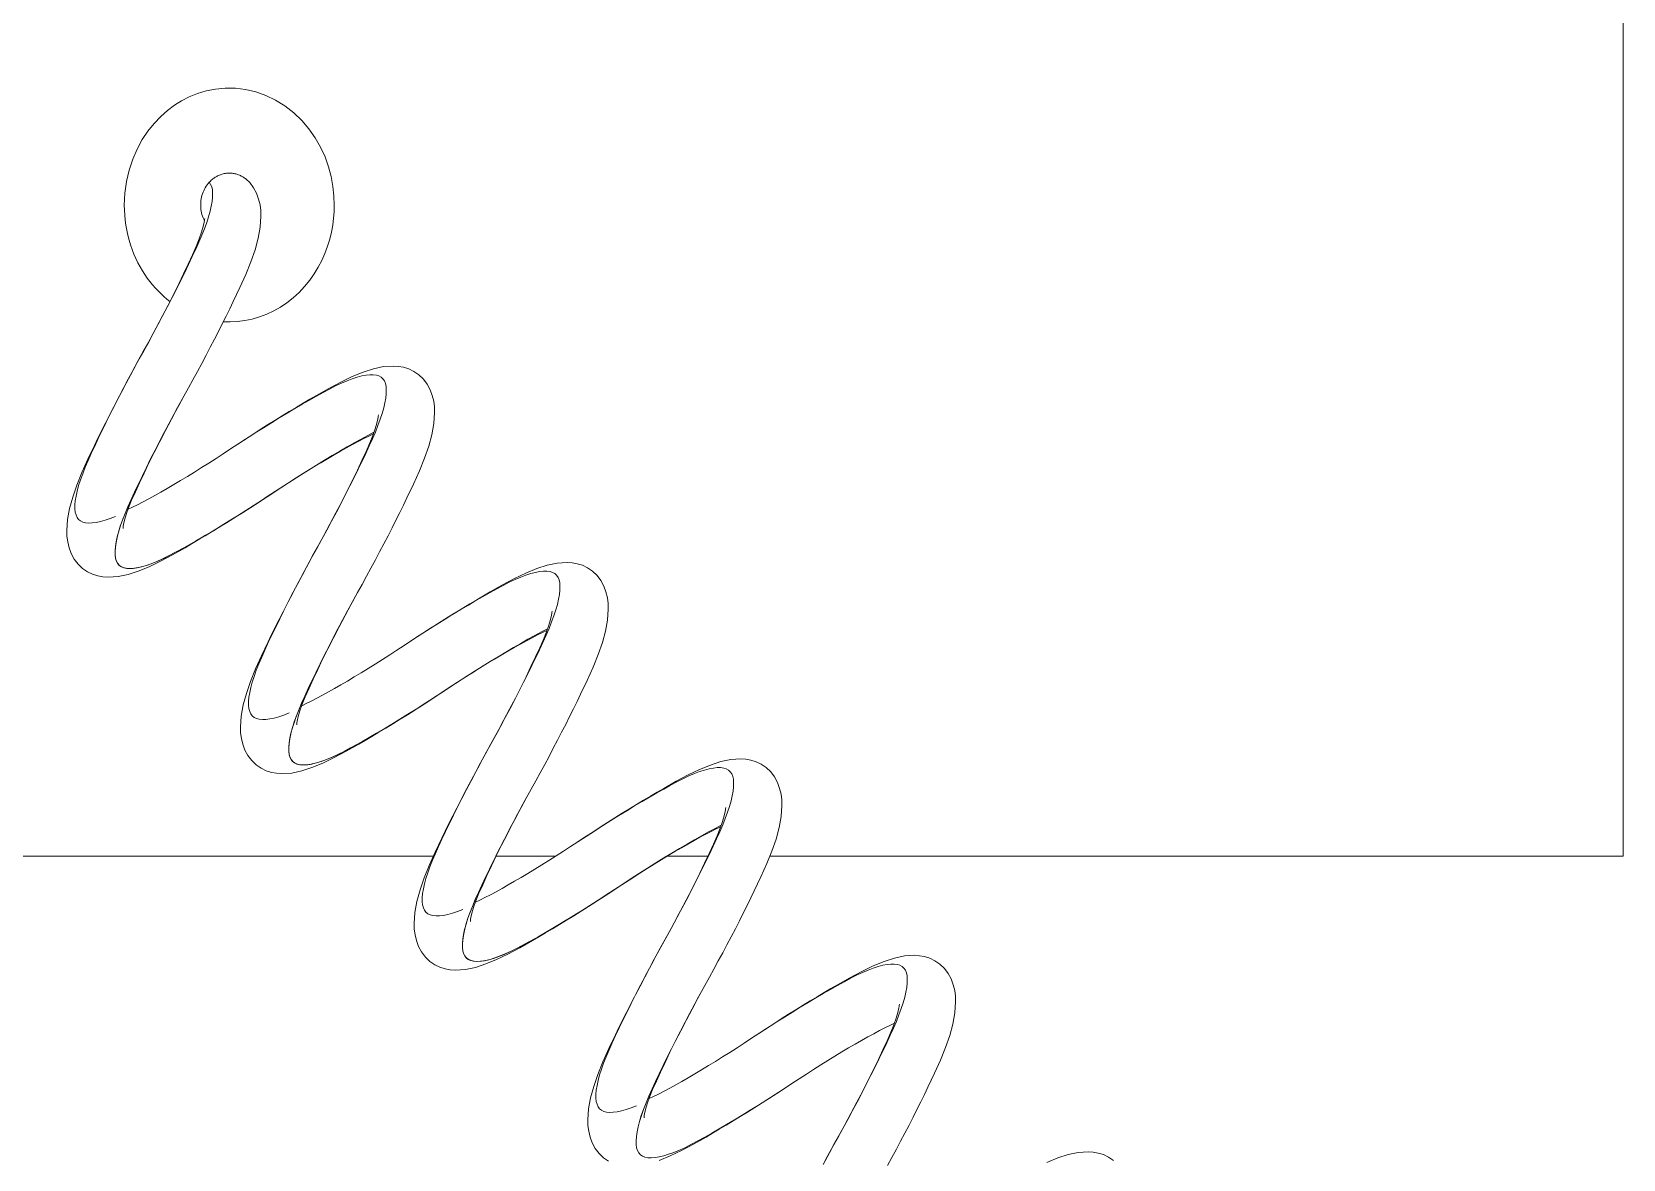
# Model space of a CAD drawing. Extents: x -345393 to -54719, y 203828 to 476815.
# Drawn here: x -321404.2 to -321320.8, y 229998.8 to 230057.8 of the extents above; entities that cross this region are included whole.
import ezdxf

# ---------------------------------------------------------------- set-up
doc = ezdxf.new("R2010")
doc.units = 0
doc.header["$LTSCALE"] = 1000
doc.header["$MEASUREMENT"] = 0
doc.layers.get('0').update_dxf_attribs({"color": 252, "linetype": 'CONTINUOUS'})
doc.layers.add('暖通-水-设备', color=3, linetype='CONTINUOUS', lineweight=20)

# ---------------------------------------------------------------- blocks, each defined once
blk = doc.blocks.new('A$C759C1080')
at = {"color": 95}
for p, q in [((1404.139, -597.069), (1404.139, -510.705)), ((1290.554, -597.069), (1341.822, -597.069)), ((1345.109, -597.069), (1348.23, -597.069)), ((1354.06, -597.069), (1356.203, -597.069)), ((1359.447, -597.069), (1404.139, -597.069))]:
    blk.add_line(p, q, dxfattribs=at)
at = {"color": 95, "flags": 128}
for points in [[(1325.639, -566.43), (1325.668, -565.87), (1325.752, -565.32), (1325.891, -564.787), (1326.079, -564.276), (1326.306, -563.805), (1326.579, -563.355), (1326.875, -562.956), (1327.205, -562.588), (1327.546, -562.267), (1327.904, -561.983), (1328.268, -561.739), (1328.642, -561.53), (1329.044, -561.345), (1329.48, -561.187), (1329.935, -561.064), (1330.42, -560.977), (1330.928, -560.935), (1331.46, -560.939), (1331.991, -560.996), (1332.521, -561.106), (1333.046, -561.272), (1333.562, -561.493), (1334.053, -561.768), (1334.512, -562.088), (1334.931, -562.447), (1335.306, -562.841), (1335.64, -563.27), (1335.919, -563.71), (1336.152, -564.167), (1336.337, -564.633), (1336.474, -565.092), (1336.569, -565.554), (1336.621, -565.991), (1336.639, -566.43)], [(1325.178, -581.085), (1324.898, -581.184), (1324.636, -581.263), (1324.392, -581.324), (1324.166, -581.367), (1323.96, -581.39), (1323.774, -581.394), (1323.61, -581.379), (1323.466, -581.345), (1323.345, -581.292), (1323.246, -581.22), (1323.168, -581.127), (1323.111, -581.013), (1323.072, -580.876), (1323.053, -580.718), (1323.053, -580.54), (1323.073, -580.341), (1323.112, -580.123), (1323.171, -579.886), (1323.248, -579.631), (1323.344, -579.359), (1323.459, -579.07), (1323.592, -578.767), (1323.743, -578.449), (1323.909, -578.117), (1324.088, -577.77), (1324.277, -577.408), (1324.478, -577.034), (1324.688, -576.649), (1324.907, -576.254), (1325.135, -575.85), (1325.371, -575.438), (1325.613, -575.021), (1325.862, -574.599), (1326.116, -574.174), (1326.374, -573.748), (1326.636, -573.321), (1326.898, -572.894), (1327.157, -572.468), (1327.412, -572.042), (1327.661, -571.62), (1327.905, -571.201), (1328.142, -570.789), (1328.371, -570.384), (1328.592, -569.987), (1328.804, -569.599), (1329.006, -569.223), (1329.198, -568.86), (1329.378, -568.51), (1329.546, -568.175), (1329.7, -567.855), (1329.837, -567.549), (1329.955, -567.258), (1330.054, -566.983), (1330.135, -566.725), (1330.197, -566.484), (1330.239, -566.263), (1330.263, -566.061), (1330.266, -565.878), (1330.251, -565.717), (1330.215, -565.576), (1330.161, -565.458), (1330.087, -565.361)], [(1332.208, -565.378), (1332.407, -565.616), (1332.563, -565.877), (1332.674, -566.148), (1332.747, -566.421), (1332.786, -566.692), (1332.797, -566.956), (1332.756, -567.475), (1332.649, -567.996), (1332.486, -568.536), (1332.271, -569.1), (1332.005, -569.692), (1331.694, -570.317), (1331.347, -570.974), (1331.163, -571.314), (1330.971, -571.662), (1330.773, -572.016), (1330.568, -572.377), (1330.358, -572.745), (1330.142, -573.119), (1329.921, -573.498), (1329.695, -573.881), (1329.465, -574.267), (1329.233, -574.653), (1328.998, -575.038), (1328.763, -575.422)], [(1330.087, -565.361), (1330.03, -565.42), (1329.977, -565.482), (1329.927, -565.547), (1329.88, -565.615), (1329.838, -565.685), (1329.799, -565.757), (1329.764, -565.832), (1329.733, -565.908), (1329.707, -565.985), (1329.684, -566.064), (1329.667, -566.144), (1329.653, -566.225), (1329.644, -566.307), (1329.64, -566.388), (1329.64, -566.47), (1329.644, -566.552), (1329.653, -566.634), (1329.666, -566.715), (1329.684, -566.795), (1329.706, -566.874), (1329.732, -566.951), (1329.763, -567.028), (1329.798, -567.102), (1329.836, -567.174)], [(1331.139, -564.93), (1331.096, -564.93), (1331.059, -564.931), (1331.024, -564.933), (1330.985, -564.937), (1330.936, -564.943), (1330.874, -564.954), (1330.81, -564.967), (1330.758, -564.98), (1330.715, -564.992), (1330.673, -565.005), (1330.627, -565.021), (1330.577, -565.04), (1330.528, -565.06), (1330.484, -565.081), (1330.443, -565.102), (1330.404, -565.123), (1330.363, -565.147), (1330.322, -565.172), (1330.282, -565.199), (1330.239, -565.23), (1330.192, -565.267), (1330.147, -565.305), (1330.112, -565.337), (1330.087, -565.361)], [(1332.208, -565.378), (1332.173, -565.344), (1332.136, -565.31), (1332.099, -565.278), (1332.06, -565.247), (1332.02, -565.217), (1331.98, -565.188), (1331.938, -565.161), (1331.896, -565.135), (1331.853, -565.111), (1331.809, -565.088), (1331.764, -565.067), (1331.719, -565.047), (1331.673, -565.029), (1331.626, -565.012), (1331.579, -564.996), (1331.531, -564.983), (1331.483, -564.971), (1331.435, -564.96), (1331.386, -564.951), (1331.337, -564.944), (1331.288, -564.938), (1331.238, -564.934), (1331.189, -564.931), (1331.139, -564.93)], [(1328.032, -570.969), (1327.873, -570.855), (1327.718, -570.737), (1327.57, -570.616), (1327.423, -570.485), (1327.271, -570.34), (1327.123, -570.189), (1326.981, -570.032), (1326.844, -569.869), (1326.713, -569.7), (1326.588, -569.523), (1326.469, -569.34), (1326.356, -569.148), (1326.248, -568.948), (1326.147, -568.739), (1326.052, -568.522), (1325.967, -568.302), (1325.891, -568.078), (1325.825, -567.85), (1325.769, -567.619), (1325.723, -567.386), (1325.686, -567.15), (1325.66, -566.912), (1325.644, -566.672), (1325.639, -566.43)], [(1336.639, -566.43), (1336.63, -566.746), (1336.604, -567.056), (1336.558, -567.373), (1336.489, -567.708), (1336.4, -568.035), (1336.288, -568.365), (1336.148, -568.704), (1335.985, -569.035), (1335.799, -569.356), (1335.587, -569.667), (1335.35, -569.97), (1335.085, -570.262), (1334.795, -570.539), (1334.487, -570.793), (1334.16, -571.025), (1333.818, -571.233), (1333.463, -571.415), (1333.098, -571.57), (1332.72, -571.698), (1332.337, -571.798), (1331.957, -571.869), (1331.573, -571.913), (1331.192, -571.93), (1330.826, -571.922)], [(1326.659, -573.283), (1326.989, -572.744), (1327.312, -572.205), (1327.627, -571.672), (1327.929, -571.149), (1328.217, -570.64), (1328.49, -570.144), (1328.748, -569.666), (1328.986, -569.21), (1329.203, -568.781), (1329.398, -568.382), (1329.558, -568.028), (1329.682, -567.714), (1329.77, -567.448), (1329.824, -567.241), (1329.838, -567.163), (1329.846, -567.106), (1329.849, -567.07), (1329.849, -567.057)], [(1333.311, -580.042), (1332.924, -580.272), (1332.535, -580.5), (1332.146, -580.726), (1331.758, -580.949), (1331.373, -581.168), (1330.991, -581.382), (1330.615, -581.592), (1330.242, -581.796), (1329.875, -581.996), (1329.514, -582.189), (1329.162, -582.375), (1328.819, -582.554), (1328.162, -582.887), (1327.535, -583.187), (1326.939, -583.445), (1326.374, -583.653), (1325.835, -583.812), (1325.31, -583.913), (1324.787, -583.942), (1324.523, -583.925), (1324.252, -583.882), (1323.979, -583.805), (1323.709, -583.69), (1323.451, -583.531), (1323.215, -583.328), (1323.016, -583.09), (1322.86, -582.828), (1322.748, -582.556), (1322.675, -582.283), (1322.637, -582.013), (1322.625, -581.748), (1322.666, -581.229), (1322.773, -580.708), (1322.937, -580.171), (1323.155, -579.607), (1323.422, -579.014), (1323.731, -578.391), (1324.075, -577.738), (1324.258, -577.398), (1324.45, -577.048), (1324.65, -576.69), (1324.856, -576.324), (1325.068, -575.953), (1325.285, -575.577), (1325.506, -575.198), (1325.73, -574.818), (1325.959, -574.435), (1326.19, -574.051), (1326.424, -573.666), (1326.659, -573.283)], [(1331.207, -577.904), (1331.594, -577.675), (1331.982, -577.447), (1332.371, -577.221), (1332.759, -576.998), (1333.145, -576.779), (1333.526, -576.564), (1333.903, -576.355), (1334.275, -576.15), (1334.643, -575.951), (1335.003, -575.758), (1335.356, -575.572), (1335.698, -575.393), (1336.356, -575.059), (1336.982, -574.759), (1337.578, -574.502), (1338.144, -574.294), (1338.683, -574.134), (1339.208, -574.034), (1339.731, -574.005), (1339.995, -574.021), (1340.266, -574.064), (1340.539, -574.141), (1340.808, -574.256), (1341.066, -574.416), (1341.302, -574.619), (1341.501, -574.857), (1341.657, -575.118), (1341.77, -575.39), (1341.842, -575.663), (1341.881, -575.933), (1341.892, -576.198), (1341.852, -576.717), (1341.745, -577.238), (1341.581, -577.775), (1341.363, -578.339), (1341.096, -578.933), (1340.787, -579.556), (1340.443, -580.208), (1340.259, -580.548), (1340.067, -580.898), (1339.868, -581.257), (1339.662, -581.622), (1339.45, -581.994), (1339.233, -582.369), (1339.012, -582.748), (1338.787, -583.129), (1338.559, -583.512), (1338.328, -583.896), (1338.094, -584.28), (1337.859, -584.663)], [(1334.273, -590.327), (1333.994, -590.425), (1333.732, -590.505), (1333.488, -590.566), (1333.263, -590.608), (1333.057, -590.632), (1332.871, -590.636), (1332.706, -590.621), (1332.562, -590.587), (1332.441, -590.534), (1332.342, -590.462), (1332.265, -590.37), (1332.206, -590.256), (1332.168, -590.119), (1332.148, -589.962), (1332.149, -589.783), (1332.168, -589.585), (1332.207, -589.367), (1332.265, -589.131), (1332.342, -588.876), (1332.438, -588.605), (1332.552, -588.317), (1332.685, -588.015), (1332.835, -587.697), (1333.001, -587.366), (1333.179, -587.019), (1333.368, -586.659), (1333.568, -586.286), (1333.778, -585.901), (1333.997, -585.506), (1334.224, -585.103), (1334.459, -584.692), (1334.701, -584.276), (1334.949, -583.854), (1335.203, -583.43), (1335.461, -583.003), (1335.722, -582.577), (1335.984, -582.151), (1336.243, -581.725), (1336.497, -581.3), (1336.747, -580.877), (1336.991, -580.459), (1337.228, -580.047), (1337.457, -579.642), (1337.678, -579.245), (1337.89, -578.858), (1338.093, -578.481), (1338.285, -578.117), (1338.465, -577.767), (1338.634, -577.432), (1338.789, -577.111), (1338.926, -576.805), (1339.044, -576.513), (1339.145, -576.238), (1339.227, -575.979), (1339.289, -575.738), (1339.333, -575.516), (1339.357, -575.313), (1339.362, -575.13), (1339.347, -574.967), (1339.313, -574.825), (1339.26, -574.706), (1339.187, -574.608), (1339.094, -574.532), (1338.978, -574.474), (1338.84, -574.436), (1338.68, -574.416), (1338.499, -574.416), (1338.298, -574.434), (1338.077, -574.472), (1337.838, -574.529), (1337.58, -574.604), (1337.305, -574.698), (1337.013, -574.809), (1336.706, -574.939), (1336.385, -575.087), (1336.049, -575.249), (1335.698, -575.423), (1335.333, -575.607), (1334.955, -575.802), (1334.566, -576.007), (1334.166, -576.221), (1333.758, -576.443), (1333.343, -576.672), (1332.922, -576.908), (1332.496, -577.151), (1332.067, -577.398), (1331.637, -577.649), (1331.207, -577.904)], [(1328.763, -575.422), (1328.497, -575.855), (1328.235, -576.289), (1327.976, -576.721), (1327.723, -577.15), (1327.477, -577.574), (1327.237, -577.992), (1327.006, -578.402), (1326.783, -578.804), (1326.57, -579.195), (1326.367, -579.574), (1326.175, -579.94), (1325.995, -580.291), (1325.828, -580.627), (1325.677, -580.948), (1325.544, -581.255), (1325.431, -581.545), (1325.336, -581.818), (1325.262, -582.074), (1325.206, -582.311), (1325.171, -582.528), (1325.156, -582.725), (1325.161, -582.901), (1325.185, -583.056), (1325.23, -583.188), (1325.295, -583.297), (1325.381, -583.384), (1325.489, -583.451), (1325.621, -583.498), (1325.775, -583.525), (1325.951, -583.533), (1326.148, -583.521), (1326.366, -583.489), (1326.604, -583.437), (1326.86, -583.367), (1327.135, -583.277), (1327.427, -583.168), (1327.736, -583.04), (1328.059, -582.894), (1328.398, -582.732), (1328.752, -582.558), (1329.121, -582.372), (1329.503, -582.175), (1329.898, -581.968), (1330.303, -581.752), (1330.717, -581.527), (1331.138, -581.294), (1331.567, -581.055), (1331.999, -580.809), (1332.436, -580.557), (1332.873, -580.302), (1333.311, -580.042)], [(1338.714, -577.121), (1338.386, -577.274), (1338.043, -577.441), (1337.684, -577.62), (1337.312, -577.81), (1336.926, -578.01), (1336.529, -578.22), (1336.123, -578.439), (1335.708, -578.666), (1335.286, -578.901), (1334.859, -579.142), (1334.427, -579.388), (1333.994, -579.639), (1333.56, -579.894), (1333.127, -580.151), (1332.694, -580.407), (1332.26, -580.659), (1331.829, -580.906), (1331.401, -581.148), (1330.978, -581.383), (1330.562, -581.611), (1330.154, -581.832), (1329.756, -582.043), (1329.368, -582.245), (1328.993, -582.437), (1328.632, -582.617), (1328.287, -582.786), (1327.957, -582.942), (1327.641, -583.081), (1327.34, -583.202), (1327.055, -583.304), (1326.787, -583.388), (1326.537, -583.453), (1326.306, -583.499), (1326.095, -583.526), (1325.905, -583.533), (1325.735, -583.52), (1325.588, -583.489), (1325.463, -583.438), (1325.361, -583.367), (1325.28, -583.277), (1325.22, -583.164), (1325.179, -583.029), (1325.158, -582.871), (1325.157, -582.693), (1325.175, -582.494), (1325.214, -582.275), (1325.272, -582.037), (1325.349, -581.781), (1325.445, -581.507), (1325.56, -581.217), (1325.694, -580.911), (1325.845, -580.592), (1326.012, -580.258), (1326.192, -579.908), (1326.383, -579.544), (1326.585, -579.167), (1326.797, -578.778), (1327.019, -578.379), (1327.249, -577.971), (1327.487, -577.556), (1327.732, -577.135), (1327.983, -576.709), (1328.24, -576.28), (1328.5, -575.851), (1328.763, -575.422)], [(1328.763, -575.422), (1328.433, -575.961), (1328.11, -576.5), (1327.795, -577.034), (1327.492, -577.557), (1327.204, -578.067), (1326.931, -578.563), (1326.674, -579.041), (1326.436, -579.496), (1326.218, -579.926), (1326.024, -580.324), (1325.864, -580.678), (1325.74, -580.992), (1325.651, -581.258), (1325.598, -581.465), (1325.584, -581.542), (1325.576, -581.599), (1325.573, -581.635), (1325.573, -581.648)], [(1335.754, -582.525), (1336.084, -581.985), (1336.408, -581.446), (1336.723, -580.913), (1337.025, -580.389), (1337.313, -579.88), (1337.587, -579.384), (1337.844, -578.905), (1338.082, -578.45), (1338.3, -578.02), (1338.494, -577.621), (1338.653, -577.269), (1338.777, -576.955), (1338.866, -576.689), (1338.919, -576.482), (1338.934, -576.404), (1338.942, -576.347), (1338.944, -576.311), (1338.944, -576.299)], [(1338.682, -577.2), (1338.443, -577.3), (1338.18, -577.417), (1337.896, -577.55), (1337.597, -577.694), (1337.285, -577.848), (1336.962, -578.011), (1336.628, -578.184), (1336.283, -578.365), (1335.929, -578.554), (1335.567, -578.75), (1335.2, -578.953), (1334.828, -579.162), (1334.452, -579.375), (1334.073, -579.594), (1333.692, -579.817), (1333.311, -580.042)], [(1325.836, -580.746), (1326.075, -580.647), (1326.337, -580.53), (1326.622, -580.396), (1326.921, -580.252), (1327.233, -580.098), (1327.556, -579.935), (1327.89, -579.763), (1328.235, -579.582), (1328.589, -579.393), (1328.95, -579.196), (1329.318, -578.993), (1329.69, -578.785), (1330.066, -578.571), (1330.444, -578.352), (1330.825, -578.13), (1331.207, -577.904)], [(1342.406, -589.284), (1342.019, -589.513), (1341.631, -589.741), (1341.241, -589.967), (1340.854, -590.19), (1340.468, -590.409), (1340.087, -590.624), (1339.71, -590.833), (1339.337, -591.038), (1338.97, -591.237), (1338.61, -591.43), (1338.257, -591.617), (1337.915, -591.795), (1337.258, -592.129), (1336.631, -592.429), (1336.035, -592.686), (1335.469, -592.894), (1334.93, -593.054), (1334.406, -593.154), (1333.883, -593.183), (1333.618, -593.167), (1333.348, -593.124), (1333.074, -593.047), (1332.805, -592.932), (1332.547, -592.772), (1332.311, -592.569), (1332.112, -592.331), (1331.956, -592.07), (1331.843, -591.797), (1331.771, -591.525), (1331.732, -591.255), (1331.721, -590.99), (1331.761, -590.471), (1331.869, -589.949), (1332.032, -589.413), (1332.25, -588.849), (1332.517, -588.255), (1332.826, -587.632), (1333.17, -586.979), (1333.354, -586.64), (1333.546, -586.29), (1333.745, -585.932), (1333.952, -585.566), (1334.163, -585.195), (1334.38, -584.819), (1334.601, -584.44), (1334.826, -584.059), (1335.054, -583.676), (1335.285, -583.292), (1335.519, -582.908), (1335.754, -582.525)], [(1340.302, -587.146), (1340.689, -586.917), (1341.078, -586.689), (1341.467, -586.463), (1341.855, -586.24), (1342.24, -586.021), (1342.621, -585.806), (1342.998, -585.597), (1343.371, -585.392), (1343.738, -585.193), (1344.099, -584.999), (1344.451, -584.813), (1344.794, -584.635), (1345.451, -584.301), (1346.078, -584.001), (1346.674, -583.743), (1347.239, -583.536), (1347.779, -583.376), (1348.304, -583.276), (1348.827, -583.247), (1349.091, -583.263), (1349.361, -583.306), (1349.634, -583.382), (1349.903, -583.498), (1350.162, -583.657), (1350.398, -583.86), (1350.597, -584.098), (1350.752, -584.36), (1350.865, -584.632), (1350.938, -584.905), (1350.977, -585.175), (1350.988, -585.44), (1350.947, -585.959), (1350.84, -586.48), (1350.676, -587.017), (1350.458, -587.581), (1350.191, -588.174), (1349.882, -588.797), (1349.539, -589.45), (1349.355, -589.79), (1349.162, -590.14), (1348.963, -590.498), (1348.757, -590.864), (1348.545, -591.235), (1348.328, -591.611), (1348.107, -591.99), (1347.883, -592.37), (1347.655, -592.753), (1347.423, -593.137), (1347.189, -593.522), (1346.954, -593.905)], [(1343.369, -599.568), (1343.09, -599.667), (1342.828, -599.746), (1342.583, -599.808), (1342.358, -599.85), (1342.152, -599.873), (1341.966, -599.877), (1341.801, -599.863), (1341.658, -599.829), (1341.536, -599.776), (1341.437, -599.704), (1341.36, -599.612), (1341.302, -599.497), (1341.263, -599.361), (1341.244, -599.204), (1341.244, -599.025), (1341.264, -598.827), (1341.302, -598.609), (1341.361, -598.373), (1341.438, -598.118), (1341.533, -597.847), (1341.648, -597.559), (1341.78, -597.256), (1341.931, -596.939), (1342.096, -596.608), (1342.274, -596.261), (1342.463, -595.901), (1342.663, -595.528), (1342.873, -595.143), (1343.092, -594.748), (1343.319, -594.345), (1343.555, -593.934), (1343.797, -593.518), (1344.045, -593.096), (1344.298, -592.671), (1344.556, -592.245), (1344.818, -591.818), (1345.08, -591.392), (1345.339, -590.966), (1345.593, -590.541), (1345.842, -590.119), (1346.086, -589.701), (1346.323, -589.289), (1346.552, -588.883), (1346.774, -588.486), (1346.986, -588.099), (1347.188, -587.723), (1347.38, -587.359), (1347.561, -587.009), (1347.73, -586.673), (1347.884, -586.353), (1348.021, -586.046), (1348.14, -585.755), (1348.24, -585.479), (1348.322, -585.221), (1348.385, -584.98), (1348.428, -584.757), (1348.453, -584.554), (1348.457, -584.371), (1348.443, -584.208), (1348.409, -584.067), (1348.355, -583.947), (1348.283, -583.85), (1348.189, -583.773), (1348.073, -583.716), (1347.935, -583.677), (1347.775, -583.658), (1347.594, -583.657), (1347.393, -583.676), (1347.172, -583.714), (1346.933, -583.77), (1346.675, -583.846), (1346.4, -583.939), (1346.109, -584.051), (1345.802, -584.181), (1345.481, -584.328), (1345.145, -584.49), (1344.794, -584.664), (1344.429, -584.849), (1344.051, -585.044), (1343.662, -585.249), (1343.262, -585.462), (1342.854, -585.684), (1342.439, -585.914), (1342.018, -586.15), (1341.592, -586.392), (1341.163, -586.639), (1340.733, -586.891), (1340.302, -587.146)], [(1337.859, -584.663), (1337.593, -585.097), (1337.33, -585.53), (1337.072, -585.963), (1336.819, -586.392), (1336.572, -586.816), (1336.333, -587.234), (1336.101, -587.644), (1335.879, -588.045), (1335.665, -588.437), (1335.463, -588.816), (1335.271, -589.182), (1335.091, -589.533), (1334.923, -589.869), (1334.772, -590.19), (1334.64, -590.496), (1334.527, -590.786), (1334.432, -591.059), (1334.357, -591.315), (1334.302, -591.552), (1334.267, -591.769), (1334.251, -591.966), (1334.256, -592.143), (1334.281, -592.297), (1334.326, -592.43), (1334.391, -592.539), (1334.476, -592.626), (1334.584, -592.692), (1334.716, -592.74), (1334.87, -592.767), (1335.046, -592.775), (1335.244, -592.762), (1335.461, -592.731), (1335.699, -592.679), (1335.956, -592.608), (1336.231, -592.518), (1336.523, -592.409), (1336.831, -592.282), (1337.154, -592.136), (1337.493, -591.974), (1337.847, -591.799), (1338.216, -591.613), (1338.599, -591.417), (1338.993, -591.21), (1339.398, -590.993), (1339.812, -590.769), (1340.234, -590.536), (1340.662, -590.296), (1341.095, -590.05), (1341.531, -589.799), (1341.969, -589.543), (1342.406, -589.284)], [(1347.809, -586.363), (1347.481, -586.516), (1347.138, -586.683), (1346.779, -586.862), (1346.407, -587.052), (1346.021, -587.252), (1345.624, -587.462), (1345.218, -587.681), (1344.803, -587.908), (1344.381, -588.142), (1343.954, -588.383), (1343.523, -588.63), (1343.089, -588.881), (1342.655, -589.136), (1342.222, -589.393), (1341.789, -589.649), (1341.355, -589.9), (1340.924, -590.148), (1340.496, -590.389), (1340.073, -590.625), (1339.657, -590.853), (1339.249, -591.073), (1338.851, -591.285), (1338.463, -591.487), (1338.088, -591.678), (1337.727, -591.859), (1337.382, -592.028), (1337.052, -592.184), (1336.736, -592.322), (1336.435, -592.443), (1336.15, -592.546), (1335.882, -592.63), (1335.633, -592.695), (1335.402, -592.741), (1335.191, -592.767), (1335, -592.775), (1334.831, -592.762), (1334.683, -592.73), (1334.558, -592.679), (1334.456, -592.609), (1334.376, -592.518), (1334.315, -592.405), (1334.275, -592.27), (1334.254, -592.112), (1334.252, -591.934), (1334.271, -591.735), (1334.309, -591.516), (1334.367, -591.278), (1334.444, -591.021), (1334.541, -590.748), (1334.656, -590.458), (1334.789, -590.153), (1334.941, -589.833), (1335.108, -589.499), (1335.287, -589.15), (1335.478, -588.786), (1335.68, -588.409), (1335.893, -588.02), (1336.114, -587.621), (1336.345, -587.213), (1336.583, -586.798), (1336.828, -586.376), (1337.079, -585.951), (1337.335, -585.522), (1337.595, -585.092), (1337.859, -584.663)], [(1337.859, -584.663), (1337.529, -585.203), (1337.205, -585.741), (1336.891, -586.275), (1336.588, -586.798), (1336.3, -587.307), (1336.027, -587.803), (1335.77, -588.282), (1335.531, -588.737), (1335.314, -589.166), (1335.12, -589.565), (1334.96, -589.918), (1334.836, -590.233), (1334.747, -590.499), (1334.694, -590.706), (1334.679, -590.783), (1334.672, -590.841), (1334.669, -590.877), (1334.669, -590.889)], [(1344.85, -591.767), (1345.179, -591.227), (1345.503, -590.688), (1345.818, -590.155), (1346.12, -589.632), (1346.408, -589.122), (1346.682, -588.626), (1346.939, -588.148), (1347.177, -587.693), (1347.394, -587.264), (1347.588, -586.866), (1347.748, -586.511), (1347.873, -586.197), (1347.961, -585.931), (1348.015, -585.724), (1348.029, -585.646), (1348.037, -585.589), (1348.04, -585.553), (1348.04, -585.541)], [(1334.931, -589.988), (1335.171, -589.888), (1335.433, -589.771), (1335.716, -589.639), (1336.015, -589.495), (1336.327, -589.34), (1336.651, -589.177), (1336.985, -589.005), (1337.33, -588.824), (1337.684, -588.634), (1338.045, -588.438), (1338.413, -588.235), (1338.785, -588.027), (1339.16, -587.813), (1339.539, -587.594), (1339.921, -587.371), (1340.302, -587.146)], [(1347.777, -586.442), (1347.538, -586.541), (1347.276, -586.658), (1346.993, -586.791), (1346.695, -586.935), (1346.382, -587.089), (1346.058, -587.253), (1345.724, -587.425), (1345.379, -587.606), (1345.025, -587.795), (1344.663, -587.992), (1344.296, -588.195), (1343.923, -588.403), (1343.548, -588.617), (1343.169, -588.836), (1342.788, -589.058), (1342.406, -589.284)], [(1351.502, -598.526), (1351.115, -598.755), (1350.726, -598.983), (1350.337, -599.209), (1349.949, -599.432), (1349.564, -599.651), (1349.182, -599.865), (1348.806, -600.075), (1348.433, -600.28), (1348.066, -600.479), (1347.705, -600.672), (1347.353, -600.858), (1347.01, -601.037), (1346.353, -601.37), (1345.726, -601.67), (1345.13, -601.928), (1344.565, -602.136), (1344.025, -602.295), (1343.501, -602.396), (1342.978, -602.425), (1342.714, -602.409), (1342.443, -602.366), (1342.17, -602.289), (1341.9, -602.173), (1341.642, -602.014), (1341.406, -601.811), (1341.207, -601.573), (1341.051, -601.312), (1340.938, -601.039), (1340.866, -600.766), (1340.827, -600.497), (1340.816, -600.232), (1340.856, -599.712), (1340.964, -599.191), (1341.128, -598.655), (1341.346, -598.09), (1341.613, -597.497), (1341.922, -596.874), (1342.265, -596.221), (1342.449, -595.882), (1342.641, -595.532), (1342.841, -595.173), (1343.047, -594.808), (1343.259, -594.436), (1343.476, -594.06), (1343.697, -593.681), (1343.921, -593.301), (1344.149, -592.918), (1344.381, -592.534), (1344.615, -592.15), (1344.85, -591.767)], [(1349.397, -596.387), (1349.784, -596.158), (1350.173, -595.93), (1350.562, -595.704), (1350.95, -595.481), (1351.336, -595.262), (1351.717, -595.048), (1352.094, -594.838), (1352.466, -594.634), (1352.834, -594.434), (1353.194, -594.241), (1353.547, -594.055), (1353.889, -593.876), (1354.546, -593.543), (1355.173, -593.243), (1355.769, -592.985), (1356.335, -592.777), (1356.874, -592.618), (1357.399, -592.517), (1357.921, -592.488), (1358.185, -592.504), (1358.456, -592.548), (1358.73, -592.624), (1358.999, -592.74), (1359.257, -592.899), (1359.493, -593.102), (1359.692, -593.34), (1359.848, -593.601), (1359.961, -593.874), (1360.033, -594.147), (1360.072, -594.416), (1360.083, -594.681), (1360.043, -595.2), (1359.935, -595.722), (1359.772, -596.259), (1359.553, -596.823), (1359.286, -597.416), (1358.977, -598.039), (1358.634, -598.692), (1358.45, -599.032), (1358.258, -599.381), (1358.058, -599.74), (1357.852, -600.105), (1357.641, -600.477), (1357.424, -600.853), (1357.203, -601.232), (1356.978, -601.612), (1356.75, -601.995), (1356.518, -602.379), (1356.285, -602.763), (1356.049, -603.146)], [(1352.464, -608.81), (1352.185, -608.908), (1351.923, -608.988), (1351.679, -609.049), (1351.453, -609.092), (1351.247, -609.115), (1351.062, -609.119), (1350.897, -609.104), (1350.753, -609.07), (1350.632, -609.017), (1350.533, -608.945), (1350.455, -608.853), (1350.397, -608.739), (1350.359, -608.603), (1350.339, -608.445), (1350.339, -608.267), (1350.359, -608.068), (1350.398, -607.851), (1350.456, -607.614), (1350.533, -607.36), (1350.629, -607.088), (1350.743, -606.801), (1350.876, -606.498), (1351.026, -606.181), (1351.192, -605.849), (1351.37, -605.502), (1351.559, -605.141), (1351.759, -604.768), (1351.969, -604.383), (1352.188, -603.989), (1352.416, -603.585), (1352.651, -603.175), (1352.893, -602.758), (1353.141, -602.337), (1353.394, -601.912), (1353.652, -601.486), (1353.913, -601.06), (1354.175, -600.634), (1354.434, -600.208), (1354.688, -599.783), (1354.938, -599.361), (1355.181, -598.943), (1355.418, -598.53), (1355.648, -598.125), (1355.869, -597.728), (1356.081, -597.341), (1356.283, -596.965), (1356.475, -596.601), (1356.656, -596.25), (1356.825, -595.915), (1356.98, -595.595), (1357.116, -595.288), (1357.235, -594.997), (1357.336, -594.721), (1357.417, -594.463), (1357.48, -594.222), (1357.524, -593.999), (1357.548, -593.796), (1357.553, -593.613), (1357.538, -593.45), (1357.504, -593.309), (1357.451, -593.189), (1357.378, -593.092), (1357.285, -593.015), (1357.169, -592.957), (1357.03, -592.919), (1356.871, -592.899), (1356.69, -592.899), (1356.489, -592.918), (1356.268, -592.955), (1356.029, -593.012), (1355.771, -593.087), (1355.496, -593.181), (1355.205, -593.293), (1354.898, -593.422), (1354.577, -593.57), (1354.241, -593.732), (1353.89, -593.906), (1353.524, -594.09), (1353.146, -594.286), (1352.757, -594.49), (1352.358, -594.704), (1351.95, -594.926), (1351.535, -595.155), (1351.113, -595.391), (1350.688, -595.634), (1350.258, -595.881), (1349.828, -596.132), (1349.397, -596.387)], [(1346.954, -593.905), (1346.688, -594.339), (1346.425, -594.772), (1346.167, -595.205), (1345.914, -595.634), (1345.667, -596.058), (1345.428, -596.476), (1345.197, -596.886), (1344.974, -597.287), (1344.761, -597.678), (1344.558, -598.058), (1344.366, -598.423), (1344.186, -598.775), (1344.019, -599.111), (1343.868, -599.432), (1343.735, -599.738), (1343.622, -600.028), (1343.527, -600.301), (1343.452, -600.557), (1343.397, -600.794), (1343.362, -601.011), (1343.347, -601.208), (1343.351, -601.384), (1343.376, -601.539), (1343.421, -601.671), (1343.486, -601.781), (1343.572, -601.867), (1343.68, -601.934), (1343.812, -601.981), (1343.966, -602.009), (1344.142, -602.016), (1344.339, -602.004), (1344.557, -601.972), (1344.795, -601.921), (1345.051, -601.85), (1345.326, -601.76), (1345.618, -601.651), (1345.927, -601.523), (1346.25, -601.378), (1346.588, -601.215), (1346.943, -601.041), (1347.312, -600.855), (1347.695, -600.658), (1348.089, -600.451), (1348.494, -600.235), (1348.908, -600.01), (1349.33, -599.777), (1349.758, -599.538), (1350.191, -599.292), (1350.626, -599.04), (1351.064, -598.785), (1351.502, -598.526)], [(1356.905, -595.604), (1356.577, -595.757), (1356.234, -595.925), (1355.875, -596.104), (1355.502, -596.294), (1355.116, -596.494), (1354.719, -596.704), (1354.313, -596.923), (1353.898, -597.15), (1353.476, -597.384), (1353.049, -597.625), (1352.618, -597.872), (1352.184, -598.123), (1351.75, -598.378), (1351.317, -598.635), (1350.884, -598.891), (1350.45, -599.142), (1350.019, -599.389), (1349.591, -599.631), (1349.168, -599.867), (1348.752, -600.095), (1348.345, -600.315), (1347.946, -600.527), (1347.559, -600.728), (1347.184, -600.92), (1346.823, -601.101), (1346.477, -601.269), (1346.147, -601.425), (1345.831, -601.564), (1345.53, -601.685), (1345.246, -601.788), (1344.978, -601.872), (1344.728, -601.937), (1344.497, -601.983), (1344.286, -602.009), (1344.096, -602.016), (1343.926, -602.004), (1343.779, -601.972), (1343.653, -601.921), (1343.551, -601.851), (1343.471, -601.76), (1343.411, -601.647), (1343.37, -601.512), (1343.349, -601.354), (1343.348, -601.176), (1343.366, -600.976), (1343.405, -600.757), (1343.463, -600.519), (1343.54, -600.263), (1343.636, -599.989), (1343.751, -599.699), (1343.885, -599.394), (1344.036, -599.075), (1344.203, -598.741), (1344.383, -598.392), (1344.574, -598.028), (1344.776, -597.651), (1344.988, -597.262), (1345.21, -596.863), (1345.44, -596.455), (1345.678, -596.04), (1345.923, -595.618), (1346.174, -595.193), (1346.43, -594.764), (1346.69, -594.334), (1346.954, -593.905)], [(1346.954, -593.905), (1346.624, -594.444), (1346.301, -594.983), (1345.986, -595.516), (1345.684, -596.039), (1345.396, -596.549), (1345.122, -597.045), (1344.865, -597.523), (1344.627, -597.979), (1344.409, -598.409), (1344.214, -598.808), (1344.056, -599.159), (1343.932, -599.473), (1343.843, -599.74), (1343.789, -599.947), (1343.775, -600.025), (1343.767, -600.082), (1343.764, -600.118), (1343.764, -600.131)], [(1353.945, -601.008), (1354.275, -600.469), (1354.599, -599.93), (1354.913, -599.397), (1355.216, -598.873), (1355.504, -598.364), (1355.777, -597.868), (1356.034, -597.39), (1356.272, -596.934), (1356.49, -596.505), (1356.685, -596.106), (1356.844, -595.753), (1356.968, -595.44), (1357.057, -595.173), (1357.11, -594.966), (1357.124, -594.888), (1357.132, -594.831), (1357.135, -594.795), (1357.135, -594.782)], [(1356.873, -595.684), (1356.634, -595.783), (1356.371, -595.9), (1356.087, -596.034), (1355.788, -596.178), (1355.476, -596.332), (1355.152, -596.495), (1354.818, -596.667), (1354.474, -596.848), (1354.12, -597.037), (1353.758, -597.234), (1353.39, -597.437), (1353.019, -597.645), (1352.643, -597.859), (1352.264, -598.077), (1351.883, -598.3), (1351.502, -598.526)], [(1344.026, -599.23), (1344.266, -599.13), (1344.528, -599.013), (1344.812, -598.88), (1345.111, -598.736), (1345.423, -598.582), (1345.747, -598.418), (1346.081, -598.246), (1346.426, -598.065), (1346.78, -597.876), (1347.141, -597.679), (1347.509, -597.476), (1347.881, -597.268), (1348.256, -597.054), (1348.635, -596.836), (1349.016, -596.613), (1349.397, -596.387)], [(1360.597, -607.767), (1360.21, -607.996), (1359.821, -608.224), (1359.432, -608.45), (1359.044, -608.673), (1358.659, -608.892), (1358.278, -609.107), (1357.901, -609.316), (1357.528, -609.521), (1357.161, -609.72), (1356.8, -609.914), (1356.448, -610.1), (1356.105, -610.278), (1355.448, -610.612), (1354.822, -610.912), (1354.226, -611.17), (1353.66, -611.378)], [(1350.996, -611.415), (1350.737, -611.256), (1350.502, -611.053), (1350.303, -610.815), (1350.147, -610.553), (1350.034, -610.281), (1349.961, -610.008), (1349.923, -609.738), (1349.912, -609.473), (1349.952, -608.954), (1350.059, -608.433), (1350.223, -607.896), (1350.441, -607.332), (1350.708, -606.738), (1351.017, -606.116), (1351.361, -605.463), (1351.545, -605.123), (1351.737, -604.773), (1351.936, -604.415), (1352.142, -604.049), (1352.354, -603.678), (1352.571, -603.302), (1352.792, -602.923), (1353.016, -602.543), (1353.245, -602.16), (1353.476, -601.776), (1353.71, -601.391), (1353.945, -601.008)], [(1358.493, -605.629), (1358.88, -605.4), (1359.269, -605.172), (1359.658, -604.946), (1360.046, -604.723), (1360.431, -604.504), (1360.812, -604.289), (1361.189, -604.08), (1361.562, -603.875), (1361.929, -603.676), (1362.29, -603.483), (1362.642, -603.296), (1362.985, -603.118), (1363.642, -602.785), (1364.268, -602.485), (1364.865, -602.227), (1365.43, -602.019), (1365.97, -601.859), (1366.495, -601.759), (1367.017, -601.73), (1367.281, -601.746), (1367.551, -601.789), (1367.825, -601.866), (1368.095, -601.982), (1368.353, -602.141), (1368.589, -602.344), (1368.788, -602.582), (1368.944, -602.843), (1369.056, -603.116), (1369.129, -603.389), (1369.167, -603.658), (1369.178, -603.923), (1369.138, -604.442), (1369.031, -604.964), (1368.867, -605.501), (1368.649, -606.064), (1368.382, -606.658), (1368.073, -607.281), (1367.729, -607.934), (1367.545, -608.274), (1367.353, -608.623), (1367.154, -608.981), (1366.948, -609.347), (1366.736, -609.718), (1366.519, -610.094), (1366.298, -610.473), (1366.073, -610.854), (1365.845, -611.237), (1365.614, -611.621)], [(1362.236, -611.578), (1362.49, -611.154), (1362.747, -610.728), (1363.009, -610.302), (1363.271, -609.875), (1363.529, -609.449), (1363.784, -609.024), (1364.033, -608.602), (1364.277, -608.184), (1364.514, -607.772), (1364.743, -607.367), (1364.964, -606.97), (1365.176, -606.583), (1365.379, -606.206), (1365.571, -605.842), (1365.752, -605.492), (1365.921, -605.156), (1366.075, -604.836), (1366.212, -604.53), (1366.331, -604.238), (1366.431, -603.963), (1366.513, -603.704), (1366.575, -603.463), (1366.619, -603.241), (1366.643, -603.038), (1366.648, -602.854), (1366.634, -602.692), (1366.6, -602.55), (1366.546, -602.431), (1366.474, -602.333), (1366.38, -602.257), (1366.264, -602.199), (1366.126, -602.161), (1365.966, -602.141), (1365.785, -602.141), (1365.584, -602.159), (1365.363, -602.197), (1365.124, -602.254), (1364.866, -602.329), (1364.591, -602.423), (1364.299, -602.535), (1363.993, -602.664), (1363.672, -602.812), (1363.336, -602.974), (1362.984, -603.148), (1362.619, -603.333), (1362.241, -603.528), (1361.851, -603.732), (1361.452, -603.946), (1361.044, -604.168), (1360.629, -604.398), (1360.208, -604.634), (1359.782, -604.876), (1359.353, -605.123), (1358.923, -605.374), (1358.493, -605.629)], [(1360.597, -607.767), (1360.16, -608.026), (1359.723, -608.281), (1359.287, -608.532), (1358.855, -608.778), (1358.426, -609.018), (1358.004, -609.251), (1357.589, -609.477), (1357.184, -609.693), (1356.789, -609.9), (1356.406, -610.097), (1356.037, -610.283), (1355.683, -610.457), (1355.346, -610.619), (1355.023, -610.765), (1354.715, -610.892), (1354.423, -611.001), (1354.148, -611.091), (1353.89, -611.162), (1353.652, -611.214), (1353.434, -611.246), (1353.237, -611.258), (1353.061, -611.25), (1352.906, -611.223), (1352.775, -611.176), (1352.667, -611.109), (1352.582, -611.022), (1352.517, -610.913), (1352.472, -610.781), (1352.447, -610.626), (1352.442, -610.45), (1352.457, -610.253), (1352.493, -610.035), (1352.548, -609.798), (1352.623, -609.542), (1352.718, -609.269), (1352.831, -608.978), (1352.963, -608.672), (1353.114, -608.352), (1353.281, -608.017), (1353.461, -607.666), (1353.653, -607.299), (1353.856, -606.92), (1354.069, -606.529), (1354.292, -606.127), (1354.524, -605.716), (1354.764, -605.297), (1355.011, -604.873), (1355.263, -604.444), (1355.521, -604.012), (1355.784, -603.579), (1356.049, -603.146)], [(1356.049, -603.146), (1355.783, -603.58), (1355.521, -604.014), (1355.263, -604.445), (1355.01, -604.874), (1354.763, -605.298), (1354.524, -605.716), (1354.293, -606.127), (1354.07, -606.528), (1353.857, -606.919), (1353.654, -607.298), (1353.462, -607.665), (1353.282, -608.016), (1353.114, -608.352), (1352.963, -608.673), (1352.831, -608.979), (1352.717, -609.27), (1352.623, -609.543), (1352.548, -609.799), (1352.493, -610.035), (1352.457, -610.253), (1352.442, -610.45), (1352.447, -610.626), (1352.472, -610.781), (1352.517, -610.913), (1352.582, -611.022), (1352.667, -611.109), (1352.775, -611.176), (1352.907, -611.223), (1353.061, -611.25), (1353.237, -611.258), (1353.435, -611.246), (1353.652, -611.214), (1353.89, -611.162), (1354.147, -611.091), (1354.422, -611.001), (1354.714, -610.893), (1355.022, -610.765), (1355.345, -610.619), (1355.684, -610.457), (1356.038, -610.282), (1356.408, -610.096), (1356.79, -609.9), (1357.185, -609.693), (1357.59, -609.476), (1358.004, -609.252), (1358.425, -609.019), (1358.853, -608.779), (1359.286, -608.533), (1359.722, -608.282), (1360.159, -608.027), (1360.597, -607.767)], [(1356.049, -603.146), (1355.72, -603.686), (1355.396, -604.225), (1355.081, -604.758), (1354.779, -605.281), (1354.491, -605.791), (1354.218, -606.287), (1353.96, -606.765), (1353.722, -607.22), (1353.505, -607.65), (1353.31, -608.049), (1353.15, -608.403), (1353.026, -608.717), (1352.938, -608.983), (1352.884, -609.189), (1352.87, -609.267), (1352.862, -609.324), (1352.86, -609.36), (1352.859, -609.372)], [(1363.041, -610.25), (1363.37, -609.71), (1363.694, -609.172), (1364.009, -608.638), (1364.311, -608.115), (1364.599, -607.606), (1364.872, -607.11), (1365.13, -606.632), (1365.368, -606.176), (1365.585, -605.747), (1365.78, -605.348), (1365.94, -604.993), (1366.064, -604.679), (1366.152, -604.414), (1366.206, -604.207), (1366.22, -604.13), (1366.228, -604.072), (1366.23, -604.037), (1366.231, -604.024)], [(1365.968, -604.925), (1365.729, -605.025), (1365.467, -605.141), (1365.185, -605.274), (1364.886, -605.418), (1364.573, -605.572), (1364.249, -605.736), (1363.914, -605.908), (1363.57, -606.089), (1363.216, -606.278), (1362.854, -606.475), (1362.487, -606.678), (1362.115, -606.886), (1361.739, -607.1), (1361.36, -607.319), (1360.979, -607.542), (1360.597, -607.767)], [(1353.122, -608.471), (1353.361, -608.372), (1353.623, -608.255), (1353.905, -608.123), (1354.204, -607.978), (1354.517, -607.824), (1354.841, -607.66), (1355.176, -607.488), (1355.52, -607.307), (1355.874, -607.118), (1356.236, -606.921), (1356.603, -606.719), (1356.975, -606.51), (1357.351, -606.296), (1357.73, -606.077), (1358.111, -605.855), (1358.493, -605.629)], [(1362.34, -611.402), (1362.572, -611.017), (1362.805, -610.633), (1363.041, -610.25)], [(1373.96, -611.469), (1374.525, -611.261), (1375.065, -611.101), (1375.589, -611), (1376.112, -610.972), (1376.376, -610.988), (1376.647, -611.031), (1376.92, -611.108), (1377.19, -611.223), (1377.448, -611.383)]]:
    blk.add_lwpolyline(points, dxfattribs=at)
blk = doc.blocks.new('PSRHH3602-LM1')
at = {"color": 95}
blk.add_blockref('A$C759C1080', (-2301.889, 2072.83), dxfattribs=at)

msp = doc.modelspace()

# ---------------------------------------------------------------- block references
at = {"layer": '暖通-水-设备', "yscale": 1.112820512818871}
msp.add_blockref('PSRHH3602-LM1', (-320423.07647, 228372.36292), dxfattribs=at)

doc.saveas('drawing.dxf')
